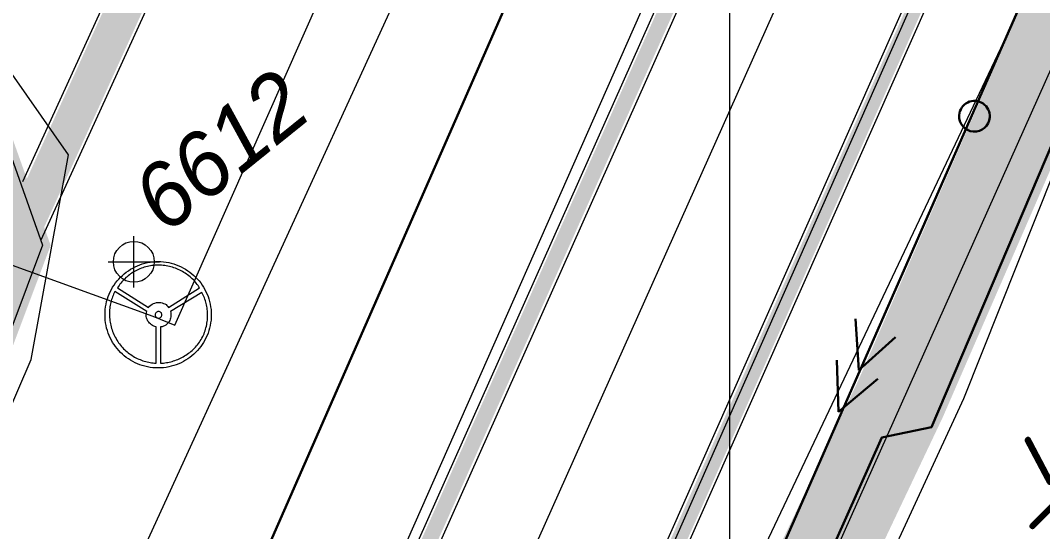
# Model space of a CAD drawing. Header units: millimetres. Extents: x 519 to 9564855, y -810 to 5021775.
# Drawn here: x 9532861.4 to 9533061.2, y 4999007.6 to 4999107.4 of the extents above; entities that cross this region are included whole.
import ezdxf

# ---------------------------------------------------------------- set-up
doc = ezdxf.new("R2010")
doc.units = ezdxf.units.MM
doc.header["$LTSCALE"] = 2
doc.header["$MEASUREMENT"] = 0
doc.header["$PDMODE"] = 2
doc.header["$PDSIZE"] = 5
doc.linetypes.add('НЕПРЕРЫВНАЯ_ЛИНИЯ', pattern=[0])
for name, color, linetype in [('GRID_PULKOVO', 7, 'Continuous'), ('OilColl&Flowlines', 3, 'Continuous'), ('OLD WELLS(dr.bfr2000)', 24, 'Continuous'), ('PPLINE_WAT', 7, 'WTR_LINE'), ('ROAD_ASF', 9, 'Continuous'), ('ROAD_GROUND', 9, 'Continuous'), ('Скважины - Конфликты наземки', 92, 'Continuous')]:
    doc.layers.add(name, color=color, linetype=linetype)
for name, color, linetype, lineweight in [('KTO to TEXACO OilLine', 107, 'НЕПРЕРЫВНАЯ_ЛИНИЯ', 60), ('PPLINE_GAS', 4, 'GAS_LINE', 30), ('Нефтепровод Fiberclass', 14, 'g5_122_n', 30), ('Оптиковолоконный кабель', 220, 'CAB6', 20), ('Электро', 1, 'Continuous', 30), ('Электроснаб', 1, 'Continuous', 18), ('Электроснабжене', 1, 'Continuous', 18)]:
    doc.layers.add(name, color=color, linetype=linetype, lineweight=lineweight)
doc.styles.add('92051501$0$STANDARD', font='simplex.shx')
doc.styles.add('Elect', font='isocpeur.ttf')
doc.styles.add('GeoApp', font='', dxfattribs={"height": 1})
doc.styles.get("Standard").update_dxf_attribs({"font": 'isocpeur.ttf', "width": 0.5})
doc.styles.get('GeoApp').set_extended_font_data('D431', italic=True)
doc.linetypes.add('CAB', pattern='A,0.7,-0.43403,["K",Standard,S=0.9,R=0,X=-0.4,Y=-0.3],-0.8', length=1.93403)
doc.linetypes.add('CAB6', pattern='A,0.9,-0.9,["6",Standard,S=0.9,R=0,X=-0.8,Y=-0.4],11', length=12.8)
doc.linetypes.add('g5_122_n', pattern='A,1,-1,1.5,-0.3,["Н",GeoApp,S=1,R=0,X=0,Y=-0.5],-1.5,1.5,-1,4,-1,4,-1,3', length=20.8)
doc.linetypes.add('GAS_LINE', pattern='A,0.5,-0.2,["G",92051501$0$STANDARD,S=0.1,R=0,X=-0.1,Y=-0.05],-0.05', length=0.75)
doc.linetypes.add('WTR_LINE', pattern='A,0.5,-0.2,["W",92051501$0$STANDARD,S=0.1,R=0,X=-0.1,Y=-0.05],-0.05', length=0.75)

msp = doc.modelspace()

# ---------------------------------------------------------------- linework, layer by layer
at = {"layer": 'GRID_PULKOVO', "lineweight": 0}
msp.add_line((9533000, 5010000), (9533000, 4992000), dxfattribs=at)
at = {"layer": 'KTO to TEXACO OilLine', "lineweight": 0, "extrusion": (0, 0, -1)}
msp.add_line((9534135.36622, 5001628.52621), (9532876.39227, 4998813.45623), dxfattribs=at)
at = {"layer": 'OilColl&Flowlines', "lineweight": 0}
for points in [[(9533000, 4999030.09132), (9533615.18224, 5000421.08812), (9534303.88294, 5001901.26817), (9534304.3202, 5002003.60385), (9532251.82783, 5009271.49641)], [(9533000, 4998957.39494), (9533338.537, 4999714.655), (9533512.837, 4999654.755), (9533515.237, 4999660.255), (9533521.037, 4999675.255)], [(9531674.56976, 4996033.1433), (9533000, 4999030.09132)]]:
    msp.add_lwpolyline(points, dxfattribs=at)
at = {"layer": 'PPLINE_GAS', "lineweight": 0, "ltscale": 40}
msp.add_line((9532966.02547, 4999179.89773), (9532852.37464, 4998931.98691), dxfattribs=at)
at = {"layer": 'PPLINE_WAT', "color": 5, "lineweight": 0, "ltscale": 2}
msp.add_lwpolyline([(9529678.04536, 4999710.05417), (9530509.067, 4999861.038), (9530574.027, 4999857.44), (9530635.798, 4999849.551), (9530710.92893, 4999832.69702), (9530791.425, 4999806.726), (9532887.30423, 4999049.66301), (9532891.568, 4999047.93), (9533000, 4999292.00293)], dxfattribs=at)
at = {"layer": 'PPLINE_WAT', "lineweight": 0}
for points in [[(9533000, 4999148.373), (9531626.10798, 4996040.89336)], [(9532888.33208, 4999060.32768), (9532888.33208, 4999060.32768), (9532888.8618, 4999060.3173), (9532889.38114, 4999060.27575), (9532889.90047, 4999060.20304), (9532890.40942, 4999060.11995), (9532890.90798, 4999059.99531), (9532891.39616, 4999059.86028), (9532891.88433, 4999059.69409), (9532892.35173, 4999059.50713), (9532892.80875, 4999059.2994), (9532893.25538, 4999059.07089), (9532893.69162, 4999058.82161), (9532894.11748, 4999058.55156), (9532894.52256, 4999058.26073), (9532894.91725, 4999057.94913), (9532895.29117, 4999057.62714), (9532895.65471, 4999057.28438), (9532895.99747, 4999056.92084), (9532896.32985, 4999056.54692), (9532896.64145, 4999056.15223), (9532896.93227, 4999055.74714), (9532897.20233, 4999055.32129), (9532897.45161, 4999054.88505), (9532897.68012, 4999054.43842), (9532897.89824, 4999053.9814), (9532898.0852, 4999053.50361), (9532898.25139, 4999053.02583), (9532898.38641, 4999052.52726), (9532898.50067, 4999052.0287), (9532898.59415, 4999051.51975), (9532898.66685, 4999051.00042), (9532898.7084, 4999050.47069), (9532898.71879, 4999049.94097), (9532898.71879, 4999049.94097), (9532898.7084, 4999049.40086), (9532898.66685, 4999048.87114), (9532898.59415, 4999048.35181), (9532898.50067, 4999047.84286), (9532898.38641, 4999047.34429), (9532898.25139, 4999046.84573), (9532898.0852, 4999046.35756), (9532897.89824, 4999045.89016), (9532897.68012, 4999045.43314), (9532897.45161, 4999044.98651), (9532897.20233, 4999044.55027), (9532896.93227, 4999044.12441), (9532896.64145, 4999043.71933), (9532896.32985, 4999043.32464), (9532895.99747, 4999042.95072), (9532895.65471, 4999042.58718), (9532895.29117, 4999042.24442), (9532894.91725, 4999041.92243), (9532894.52256, 4999041.61083), (9532894.11748, 4999041.32), (9532893.69162, 4999041.04995), (9532893.25538, 4999040.80067), (9532892.80875, 4999040.57216), (9532892.35173, 4999040.36443), (9532891.88433, 4999040.17746), (9532891.39616, 4999040.02166), (9532890.90798, 4999039.87625), (9532890.40942, 4999039.762), (9532889.90047, 4999039.66852), (9532889.38114, 4999039.6062), (9532888.8618, 4999039.56465), (9532888.33208, 4999039.55426), (9532888.33208, 4999039.55426), (9532887.79197, 4999039.56465), (9532887.26225, 4999039.6062), (9532886.74291, 4999039.66852), (9532886.23396, 4999039.762), (9532885.72501, 4999039.87625), (9532885.23684, 4999040.02166), (9532884.74866, 4999040.17746), (9532884.28126, 4999040.36443), (9532883.81386, 4999040.57216), (9532883.36723, 4999040.80067), (9532882.93099, 4999041.04995), (9532882.51552, 4999041.32), (9532882.11044, 4999041.61083), (9532881.71574, 4999041.92243), (9532881.34182, 4999042.24442), (9532880.97829, 4999042.58718), (9532880.63553, 4999042.95072), (9532880.30315, 4999043.32464), (9532880.00194, 4999043.71933), (9532879.71111, 4999044.12441), (9532879.44105, 4999044.55027), (9532879.19177, 4999044.98651), (9532878.96327, 4999045.43314), (9532878.75553, 4999045.89016), (9532878.56857, 4999046.35756), (9532878.41277, 4999046.84573), (9532878.26736, 4999047.34429), (9532878.1531, 4999047.84286), (9532878.05962, 4999048.35181), (9532877.9973, 4999048.87114), (9532877.95575, 4999049.40086), (9532877.94537, 4999049.94097), (9532877.94537, 4999049.94097), (9532877.95575, 4999050.47069), (9532877.9973, 4999051.00042), (9532878.05962, 4999051.51975), (9532878.1531, 4999052.0287), (9532878.26736, 4999052.52726), (9532878.41277, 4999053.02583), (9532878.56857, 4999053.50361), (9532878.75553, 4999053.9814), (9532878.96327, 4999054.43842), (9532879.19177, 4999054.88505), (9532879.44105, 4999055.32129), (9532879.71111, 4999055.74714), (9532880.00194, 4999056.15223), (9532880.30315, 4999056.54692), (9532880.63553, 4999056.92084), (9532880.97829, 4999057.28438), (9532881.34182, 4999057.62714), (9532881.71574, 4999057.94913), (9532882.11044, 4999058.26073), (9532882.51552, 4999058.55156), (9532882.93099, 4999058.82161), (9532883.36723, 4999059.07089), (9532883.81386, 4999059.2994), (9532884.28126, 4999059.50713), (9532884.74866, 4999059.69409), (9532885.23684, 4999059.86028), (9532885.72501, 4999059.99531), (9532886.23396, 4999060.11995), (9532886.74291, 4999060.20304), (9532887.26225, 4999060.27575), (9532887.79197, 4999060.3173), (9532888.33208, 4999060.32768)], [(9532886.46247, 4999051.36395), (9532886.46247, 4999051.36395), (9532886.6702, 4999051.61323), (9532886.9091, 4999051.83135), (9532887.16877, 4999052.00793), (9532887.42843, 4999052.14295), (9532887.70888, 4999052.23644), (9532887.9997, 4999052.30914), (9532888.29053, 4999052.3403), (9532888.58136, 4999052.3403), (9532888.8618, 4999052.30914), (9532889.14224, 4999052.24682), (9532889.40191, 4999052.16373), (9532889.6408, 4999052.04947), (9532889.86931, 4999051.91445), (9532890.05627, 4999051.74826), (9532890.22246, 4999051.57169), (9532890.35749, 4999051.36395), (9532896.4441, 4999055.17587), (9532896.4441, 4999055.17587), (9532896.29868, 4999055.41477), (9532896.1325, 4999055.64328), (9532895.96631, 4999055.87178), (9532895.78974, 4999056.10029), (9532895.60278, 4999056.31841), (9532895.41581, 4999056.53653), (9532895.20808, 4999056.74427), (9532895.00035, 4999056.952), (9532894.78223, 4999057.14935), (9532894.5641, 4999057.3467), (9532894.32521, 4999057.53366), (9532894.08632, 4999057.71023), (9532893.84742, 4999057.88681), (9532893.59814, 4999058.05299), (9532893.33847, 4999058.21918), (9532893.0788, 4999058.36459), (9532892.80875, 4999058.51001), (9532892.5387, 4999058.65542), (9532892.25825, 4999058.78006), (9532891.97781, 4999058.9047), (9532891.69737, 4999059.01896), (9532891.40654, 4999059.12282), (9532891.11572, 4999059.2163), (9532890.82489, 4999059.2994), (9532890.52367, 4999059.38249), (9532890.22246, 4999059.44481), (9532889.92124, 4999059.50713), (9532889.60964, 4999059.55907), (9532889.30843, 4999059.59023), (9532888.99683, 4999059.62139), (9532888.68523, 4999059.63177), (9532888.37362, 4999059.64216), (9532888.37362, 4999059.64216), (9532888.06202, 4999059.63177), (9532887.75042, 4999059.62139), (9532887.43882, 4999059.59023), (9532887.12722, 4999059.55907), (9532886.826, 4999059.50713), (9532886.52479, 4999059.4552), (9532886.22358, 4999059.39288), (9532885.93275, 4999059.32017), (9532885.63153, 4999059.22669), (9532885.35109, 4999059.13321), (9532885.06026, 4999059.03973), (9532884.77982, 4999058.92548), (9532884.50977, 4999058.80084), (9532884.23971, 4999058.6762), (9532883.96966, 4999058.54117), (9532883.70999, 4999058.39575), (9532883.45032, 4999058.25034), (9532883.20104, 4999058.08415), (9532882.95176, 4999057.91797), (9532882.71287, 4999057.75178), (9532882.48436, 4999057.56482), (9532882.25585, 4999057.37786), (9532882.03773, 4999057.1909), (9532881.81961, 4999056.98316), (9532881.61188, 4999056.77543), (9532881.41453, 4999056.56769), (9532881.22757, 4999056.34957), (9532881.04061, 4999056.12107), (9532880.86403, 4999055.89256), (9532880.68746, 4999055.66405), (9532880.53166, 4999055.42516), (9532880.37586, 4999055.17587), (9532886.46247, 4999051.36395)], [(9532887.927, 4999047.55203), (9532887.927, 4999047.55203), (9532887.6881, 4999047.63512), (9532887.45959, 4999047.7286), (9532887.23109, 4999047.85324), (9532887.02335, 4999047.98827), (9532886.826, 4999048.14407), (9532886.64943, 4999048.31026), (9532886.48324, 4999048.49722), (9532886.34822, 4999048.69457), (9532886.22358, 4999048.9023), (9532886.11971, 4999049.12042), (9532886.047, 4999049.34893), (9532885.99507, 4999049.58782), (9532885.97429, 4999049.83711), (9532885.98468, 4999050.08639), (9532886.02623, 4999050.33567), (9532886.09894, 4999050.59534), (9532879.89807, 4999054.49035), (9532879.89807, 4999054.49035), (9532879.76304, 4999054.24107), (9532879.6384, 4999053.99179), (9532879.52415, 4999053.73212), (9532879.42028, 4999053.47245), (9532879.31641, 4999053.2024), (9532879.22293, 4999052.92196), (9532879.13984, 4999052.6519), (9532879.06713, 4999052.36108), (9532879.00481, 4999052.08063), (9532878.95288, 4999051.78981), (9532878.90094, 4999051.49898), (9532878.86978, 4999051.20815), (9532878.83862, 4999050.90694), (9532878.81785, 4999050.60572), (9532878.80746, 4999050.30451), (9532878.80746, 4999050.00329), (9532878.81785, 4999049.70208), (9532878.83862, 4999049.40086), (9532878.8594, 4999049.08926), (9532878.90094, 4999048.78805), (9532878.94249, 4999048.48683), (9532879.00481, 4999048.18562), (9532879.06713, 4999047.8844), (9532879.13984, 4999047.58319), (9532879.22293, 4999047.28197), (9532879.31641, 4999046.99115), (9532879.42028, 4999046.70032), (9532879.53453, 4999046.40949), (9532879.65917, 4999046.11866), (9532879.7942, 4999045.83822), (9532879.93962, 4999045.55778), (9532880.09542, 4999045.27734), (9532880.09542, 4999045.27734), (9532880.25122, 4999045.00728), (9532880.42779, 4999044.74762), (9532880.59398, 4999044.48795), (9532880.78094, 4999044.23867), (9532880.97829, 4999043.99977), (9532881.17563, 4999043.76088), (9532881.37298, 4999043.53237), (9532881.5911, 4999043.31425), (9532881.79884, 4999043.10652), (9532882.02734, 4999042.89878), (9532882.25585, 4999042.70144), (9532882.49475, 4999042.51447), (9532882.73364, 4999042.32751), (9532882.97254, 4999042.16133), (9532883.22182, 4999041.99514), (9532883.48148, 4999041.83934), (9532883.73077, 4999041.68354), (9532884.00082, 4999041.54851), (9532884.26049, 4999041.41348), (9532884.53054, 4999041.28884), (9532884.8006, 4999041.17459), (9532885.08104, 4999041.07072), (9532885.35109, 4999040.96685), (9532885.63153, 4999040.88376), (9532885.92236, 4999040.80067), (9532886.2028, 4999040.72796), (9532886.48324, 4999040.66564), (9532886.77407, 4999040.61371), (9532887.0649, 4999040.56177), (9532887.34534, 4999040.53061), (9532887.63617, 4999040.50984), (9532887.927, 4999040.48907), (9532887.927, 4999047.55203)], [(9532890.72102, 4999050.59534), (9532890.72102, 4999050.59534), (9532890.78334, 4999050.32528), (9532890.8145, 4999050.05523), (9532890.8145, 4999049.79556), (9532890.79373, 4999049.54628), (9532890.75218, 4999049.297), (9532890.68986, 4999049.0581), (9532890.59638, 4999048.83998), (9532890.49251, 4999048.63225), (9532890.35749, 4999048.4349), (9532890.1913, 4999048.24794), (9532890.01473, 4999048.09214), (9532889.81738, 4999047.93634), (9532889.59926, 4999047.8117), (9532889.36036, 4999047.70783), (9532889.10069, 4999047.61435), (9532888.82025, 4999047.55203), (9532888.82025, 4999040.48907), (9532888.82025, 4999040.48907), (9532889.10069, 4999040.49945), (9532889.38114, 4999040.52023), (9532889.66158, 4999040.55139), (9532889.94202, 4999040.59293), (9532890.22246, 4999040.64487), (9532890.5029, 4999040.6968), (9532890.78334, 4999040.76951), (9532891.06378, 4999040.84221), (9532891.34422, 4999040.92531), (9532891.62467, 4999041.01879), (9532891.90511, 4999041.12266), (9532892.17516, 4999041.22652), (9532892.44522, 4999041.35116), (9532892.71527, 4999041.4758), (9532892.98532, 4999041.61083), (9532893.24499, 4999041.75624), (9532893.50466, 4999041.90166), (9532893.76433, 4999042.06785), (9532894.01361, 4999042.23403), (9532894.26289, 4999042.41061), (9532894.50178, 4999042.58718), (9532894.74068, 4999042.78453), (9532894.96919, 4999042.98188), (9532895.19769, 4999043.18961), (9532895.41581, 4999043.39734), (9532895.62355, 4999043.62585), (9532895.83128, 4999043.85436), (9532896.02863, 4999044.09325), (9532896.21559, 4999044.33215), (9532896.40255, 4999044.58143), (9532896.56874, 4999044.8411), (9532896.73493, 4999045.11115), (9532896.73493, 4999045.11115), (9532896.89073, 4999045.39159), (9532897.03614, 4999045.67203), (9532897.17117, 4999045.96286), (9532897.29581, 4999046.2433), (9532897.39968, 4999046.53413), (9532897.50354, 4999046.83535), (9532897.59702, 4999047.12617), (9532897.68012, 4999047.417), (9532897.75282, 4999047.71822), (9532897.82553, 4999048.01943), (9532897.87746, 4999048.31026), (9532897.91901, 4999048.61147), (9532897.95017, 4999048.91269), (9532897.98133, 4999049.2139), (9532897.99172, 4999049.50473), (9532898.00211, 4999049.80595), (9532898.00211, 4999050.10716), (9532897.98133, 4999050.39799), (9532897.96056, 4999050.68882), (9532897.9294, 4999050.99003), (9532897.89824, 4999051.28086), (9532897.8463, 4999051.5613), (9532897.79437, 4999051.85213), (9532897.72166, 4999052.13257), (9532897.64896, 4999052.41301), (9532897.56586, 4999052.69345), (9532897.47238, 4999052.97389), (9532897.3789, 4999053.24395), (9532897.26465, 4999053.50361), (9532897.1504, 4999053.77367), (9532897.02575, 4999054.03334), (9532896.89073, 4999054.28262), (9532890.72102, 4999050.59534)], [(9532888.41517, 4999050.59534), (9532888.41517, 4999050.59534), (9532888.28014, 4999050.58495), (9532888.1555, 4999050.5434), (9532888.05164, 4999050.48108), (9532887.94777, 4999050.40837), (9532887.87506, 4999050.30451), (9532887.81274, 4999050.20064), (9532887.7712, 4999050.076), (9532887.76081, 4999049.94097), (9532887.76081, 4999049.94097), (9532887.7712, 4999049.80595), (9532887.81274, 4999049.69169), (9532887.87506, 4999049.57744), (9532887.94777, 4999049.48396), (9532888.05164, 4999049.40086), (9532888.1555, 4999049.34893), (9532888.28014, 4999049.30738), (9532888.41517, 4999049.297), (9532888.41517, 4999049.297), (9532888.5502, 4999049.30738), (9532888.66445, 4999049.34893), (9532888.77871, 4999049.40086), (9532888.87219, 4999049.48396), (9532888.95528, 4999049.57744), (9532889.00721, 4999049.69169), (9532889.04876, 4999049.80595), (9532889.05915, 4999049.94097), (9532889.05915, 4999049.94097), (9532889.04876, 4999050.076), (9532889.00721, 4999050.20064), (9532888.95528, 4999050.30451), (9532888.87219, 4999050.40837), (9532888.77871, 4999050.48108), (9532888.66445, 4999050.5434), (9532888.5502, 4999050.58495), (9532888.41517, 4999050.59534)]]:
    msp.add_lwpolyline(points, dxfattribs=at)
at = {"layer": 'ROAD_ASF', "lineweight": 0}
msp.add_lwpolyline([(9527474.32311, 5000617.56906), (9528116.89056, 5000310.63684), (9528226.81042, 5000254.72721), (9528337.76363, 5000207.62802), (9528423.33384, 5000175.53919), (9528508.23721, 5000140.55539), (9528831.91636, 4999991.29355), (9528958.52373, 4999929.76891), (9529199.19997, 4999816.72519), (9529420.2383, 4999714.80045), (9529519.78295, 4999725.69735), (9530586.07899, 4999915.82845), (9531035.1768, 4999767.30001), (9531137.77581, 4999727.02189), (9531247.69257, 4999681.75617), (9532796.3991, 4999126.78216), (9532853.27595, 4999098.34373), (9532865.72759, 4999063.50198), (9532802.29469, 4998894.888), (9532387.6961, 4997953.31546)], dxfattribs=at)
at = {"layer": 'ROAD_GROUND', "color": 8, "lineweight": 0}
for points, const_width in [([(9527473.0333, 5000614.86048), (9528115.56378, 5000307.94592), (9528225.54274, 5000252.00623), (9528336.65031, 5000204.84151), (9528422.23542, 5000172.7471), (9528507.0371, 5000137.8052), (9528830.63248, 4999988.58199), (9528957.24834, 4999927.05352), (9529197.94374, 4999814.00088), (9529419.73765, 4999711.72773), (9529520.20998, 4999722.72618), (9530585.85799, 4999912.74173), (9531034.1569, 4999764.47751), (9531136.65641, 4999724.23844), (9531246.61478, 4999678.95558), (9532795.21805, 4999124.01858), (9532850.85648, 4999096.19937), (9532862.5323, 4999063.52849), (9532799.51584, 4998896.0215), (9532384.95048, 4997954.52443)], 9), ([(9533000, 4999369.23584), (9532861.56105, 4999065.61731)], 7)]:
    msp.add_lwpolyline(points, dxfattribs=dict(at, const_width=const_width))
at = {"layer": 'ROAD_GROUND', "lineweight": 0, "const_width": 3}
msp.add_lwpolyline([(9533000, 4999028.31959), (9533190.05766, 4999456.55627)], dxfattribs=at)
at = {"layer": 'ROAD_GROUND', "lineweight": 0}
for points in [[(9533000, 4999033.24986), (9533188.22961, 4999457.36759)], [(9533000, 4999023.38933), (9533191.92111, 4999455.82473)], [(9533000, 4999378.06146), (9532861.80997, 4999075.90992)], [(9533000, 4999358.82691), (9532865.37868, 4999064.47831)]]:
    msp.add_lwpolyline(points, dxfattribs=at)
at = {"layer": 'ROAD_GROUND', "lineweight": 0, "const_width": 18, "flags": 128}
msp.add_lwpolyline([(9533088.78975, 4999160.79068), (9533033.48443, 4999033.6695), (9533005.93242, 4998975.63791), (9533000, 4998962.51279)], dxfattribs=at)
at = {"layer": 'ROAD_GROUND', "lineweight": 0, "flags": 128}
for points in [[(9533081.77597, 4999162.76087), (9533000, 4998990.23906)], [(9533095.0715, 4999157.36784), (9533045.72865, 4999033.50374), (9533020.512, 4998978.95), (9533000, 4998935.54598)]]:
    msp.add_lwpolyline(points, dxfattribs=at)
at = {"layer": 'ROAD_GROUND', "linetype": 'Continuous', "lineweight": 0}
for points in [[(9533000, 4999142.09707), (9532888.98747, 4998893.50762)], [(9533000, 4999132.28751), (9532925.64437, 4998965.78358)], [(9532963.06584, 4998950.03006), (9533000, 4999033.24986)], [(9532966.82737, 4998948.64498), (9533000, 4999023.38933)]]:
    msp.add_lwpolyline(points, dxfattribs=at)
at = {"layer": 'ROAD_GROUND', "linetype": 'Continuous', "lineweight": 0, "const_width": 3}
for points in [[(9533000, 4999137.19237), (9532923.81819, 4998966.5991)], [(9532964.89389, 4998949.21874), (9533000, 4999028.31959)]]:
    msp.add_lwpolyline(points, dxfattribs=at)
at = {"layer": 'Нефтепровод Fiberclass', "ltscale": 2, "elevation": -26.0097}
msp.add_lwpolyline([(9532777.0023, 4998403.7692), (9532848.1063, 4998599.837), (9532866.1801, 4998628.1299), (9532882.2209, 4998695.2869), (9533029.7421, 4999025.9638), (9533039.479, 4999028.0106), (9533196.2113, 4999395.7517)], dxfattribs=at)
at = {"layer": 'Оптиковолоконный кабель', "linetype": 'CAB', "lineweight": 0, "ltscale": 0.5, "elevation": -37.2261}
msp.add_lwpolyline([(9534217.7939, 4997630.0899), (9533869.2489, 4997728.4439), (9533518.5075, 4997826.5581), (9532813.3617, 4998024.5259), (9532539.2376, 4998104.3616), (9532472.6436, 4998126.0021), (9532470.4211, 4998139.4908), (9532699.1827, 4998659.6071), (9532863.5241, 4999041.1755), (9532870.8227, 4999081.1421), (9532851.5813, 4999108.5696), (9532818.6079, 4999121.6734), (9532531.8171, 4999225.3627), (9532095.0405, 4999382.6577), (9531675.2934, 4999531.54), (9531490.1621, 4999598.2241), (9531158.3562, 4999721.9177)], dxfattribs=at)
at = {"layer": 'Скважины - Конфликты наземки', "linetype": 'ByBlock', "lineweight": 0}
msp.add_circle((9532883.58, 4999060.28), 4, dxfattribs=at)
at = {"layer": 'Скважины - Конфликты наземки', "linetype": 'ByBlock', "lineweight": 0, "ltscale": 80}
msp.add_point((9532883.58, 4999060.28), dxfattribs=at)
at = {"layer": 'Электро'}
for p, q in [((9533523.11914, 5000171.2866), (9533000.18214, 4998981.52538)), ((9532996.86957, 4999202.69298, 0), (9532874.86957, 4998925.09298, 0)), ((9533025.29094, 4999039.10532), (9533024.62771, 4999049.13246)), ((9533032.41849, 4999045.54975), (9533025.29094, 4999039.10532)), ((9533020.93727, 4999041.10742), (9533021.26593, 4999030.95637)), ((9533021.26593, 4999030.95637), (9533028.95719, 4999037.41933))]:
    msp.add_line(p, q, dxfattribs=at)
for start, end in [(355.9003888, 175.9003888), (175.9003888, 355.9003888)]:
    msp.add_arc((9533047.85796, 4999088.71107), 3, start, end, dxfattribs=at)
at = {"layer": 'Электроснаб', "color": 1, "linetype": 'ByBlock', "lineweight": 0}
for p, q in [((9533523.11914, 5000171.2866), (9533000.18214, 4998981.52538)), ((9532996.86957, 4999202.69298, 0), (9532874.86957, 4998925.09298, 0)), ((9533025.29094, 4999039.10532), (9533024.62771, 4999049.13246)), ((9533032.41849, 4999045.54975), (9533025.29094, 4999039.10532)), ((9533020.93727, 4999041.10742), (9533021.26593, 4999030.95637)), ((9533021.26593, 4999030.95637), (9533028.95719, 4999037.41933))]:
    msp.add_line(p, q, dxfattribs=at)
for start, end in [(355.9003888, 175.9003888), (175.9003888, 355.9003888)]:
    msp.add_arc((9533047.85796, 4999088.71107), 3, start, end, dxfattribs=at)
at = {"layer": 'Электроснабжене', "color": 1, "linetype": 'ByBlock', "lineweight": 0}
for p, q in [((9533523.11914, 5000171.2866), (9533000.18214, 4998981.52538)), ((9532996.86957, 4999202.69298, 0), (9532874.86957, 4998925.09298, 0)), ((9533025.29094, 4999039.10532), (9533024.62771, 4999049.13246)), ((9533032.41849, 4999045.54975), (9533025.29094, 4999039.10532)), ((9533020.93727, 4999041.10742), (9533021.26593, 4999030.95637)), ((9533021.26593, 4999030.95637), (9533028.95719, 4999037.41933))]:
    msp.add_line(p, q, dxfattribs=at)
for start, end in [(355.9003888, 175.9003888), (175.9003888, 355.9003888)]:
    msp.add_arc((9533047.85796, 4999088.71107), 3, start, end, dxfattribs=at)

# ---------------------------------------------------------------- texts
at = {"layer": 'OLD WELLS(dr.bfr2000)', "lineweight": 0, "style": 'Elect'}
msp.add_text(' _4487', height=12.5, rotation=44.9999999, dxfattribs=at).set_placement((9533052.1, 4999002.4))
at = {"layer": 'Скважины - Конфликты наземки', "lineweight": 35, "style": 'GeoApp'}
msp.add_text('6612', height=12.5, rotation=38.8332141, dxfattribs=at).set_placement((9532889.85117, 4999065.48079))

doc.saveas('drawing.dxf')
